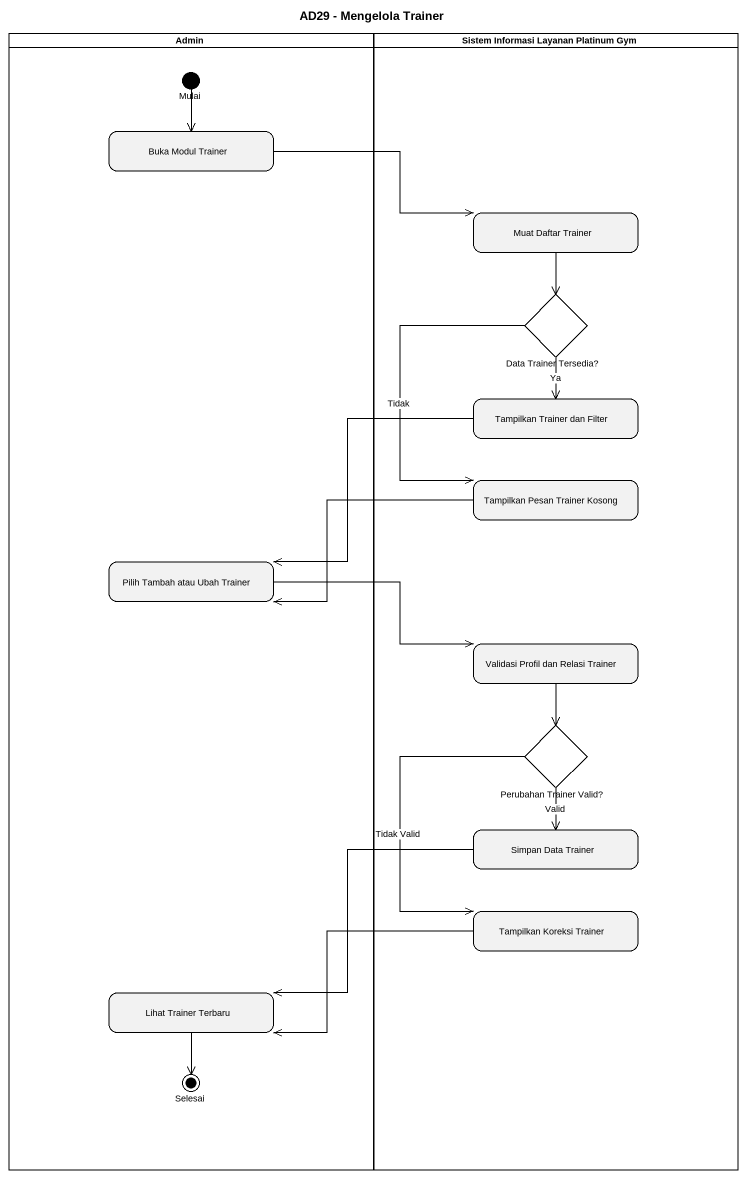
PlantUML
@startuml
title AD29 - Mengelola Trainer
hide empty description
state Admin <<partition>> {
  state Mulai <<start>>
  state "Buka Modul Trainer" as Buka_Modul_Trainer
  state "Pilih Tambah atau Ubah Trainer" as Pilih_Tambah_atau_Ubah
  state "Lihat Trainer Terbaru" as Lihat_Trainer_Terbaru
  state Selesai <<end>>
}
state "Sistem Informasi Layanan Platinum Gym" as Sistem_Informasi_Layanan <<partition>> {
  state "Muat Daftar Trainer" as Muat_Daftar_Trainer
  state "Data Trainer Tersedia?" as Data_Trainer_Tersedia <<choice>>
  state "Tampilkan Trainer dan Filter" as Tampilkan_Trainer_dan_Filter
  state "Tampilkan Pesan Trainer Kosong" as Tampilkan_Pesan_Trainer
  state "Validasi Profil dan Relasi Trainer" as Validasi_Profil_dan_Relasi
  state "Perubahan Trainer Valid?" as Perubahan_Trainer_Valid <<choice>>
  state "Simpan Data Trainer" as Simpan_Data_Trainer
  state "Tampilkan Koreksi Trainer" as Tampilkan_Koreksi_Trainer
}
Mulai --> Buka_Modul_Trainer
Buka_Modul_Trainer -right-> Muat_Daftar_Trainer
Muat_Daftar_Trainer --> Data_Trainer_Tersedia
Data_Trainer_Tersedia --> Tampilkan_Trainer_dan_Filter : Ya
Data_Trainer_Tersedia --> Tampilkan_Pesan_Trainer : Tidak
Tampilkan_Trainer_dan_Filter -left-> Pilih_Tambah_atau_Ubah
Tampilkan_Pesan_Trainer -left-> Pilih_Tambah_atau_Ubah
Pilih_Tambah_atau_Ubah -right-> Validasi_Profil_dan_Relasi
Validasi_Profil_dan_Relasi --> Perubahan_Trainer_Valid
Perubahan_Trainer_Valid --> Simpan_Data_Trainer : Valid
Perubahan_Trainer_Valid --> Tampilkan_Koreksi_Trainer : Tidak Valid
Simpan_Data_Trainer -left-> Lihat_Trainer_Terbaru
Tampilkan_Koreksi_Trainer -left-> Lihat_Trainer_Terbaru
Lihat_Trainer_Terbaru --> Selesai
@enduml
